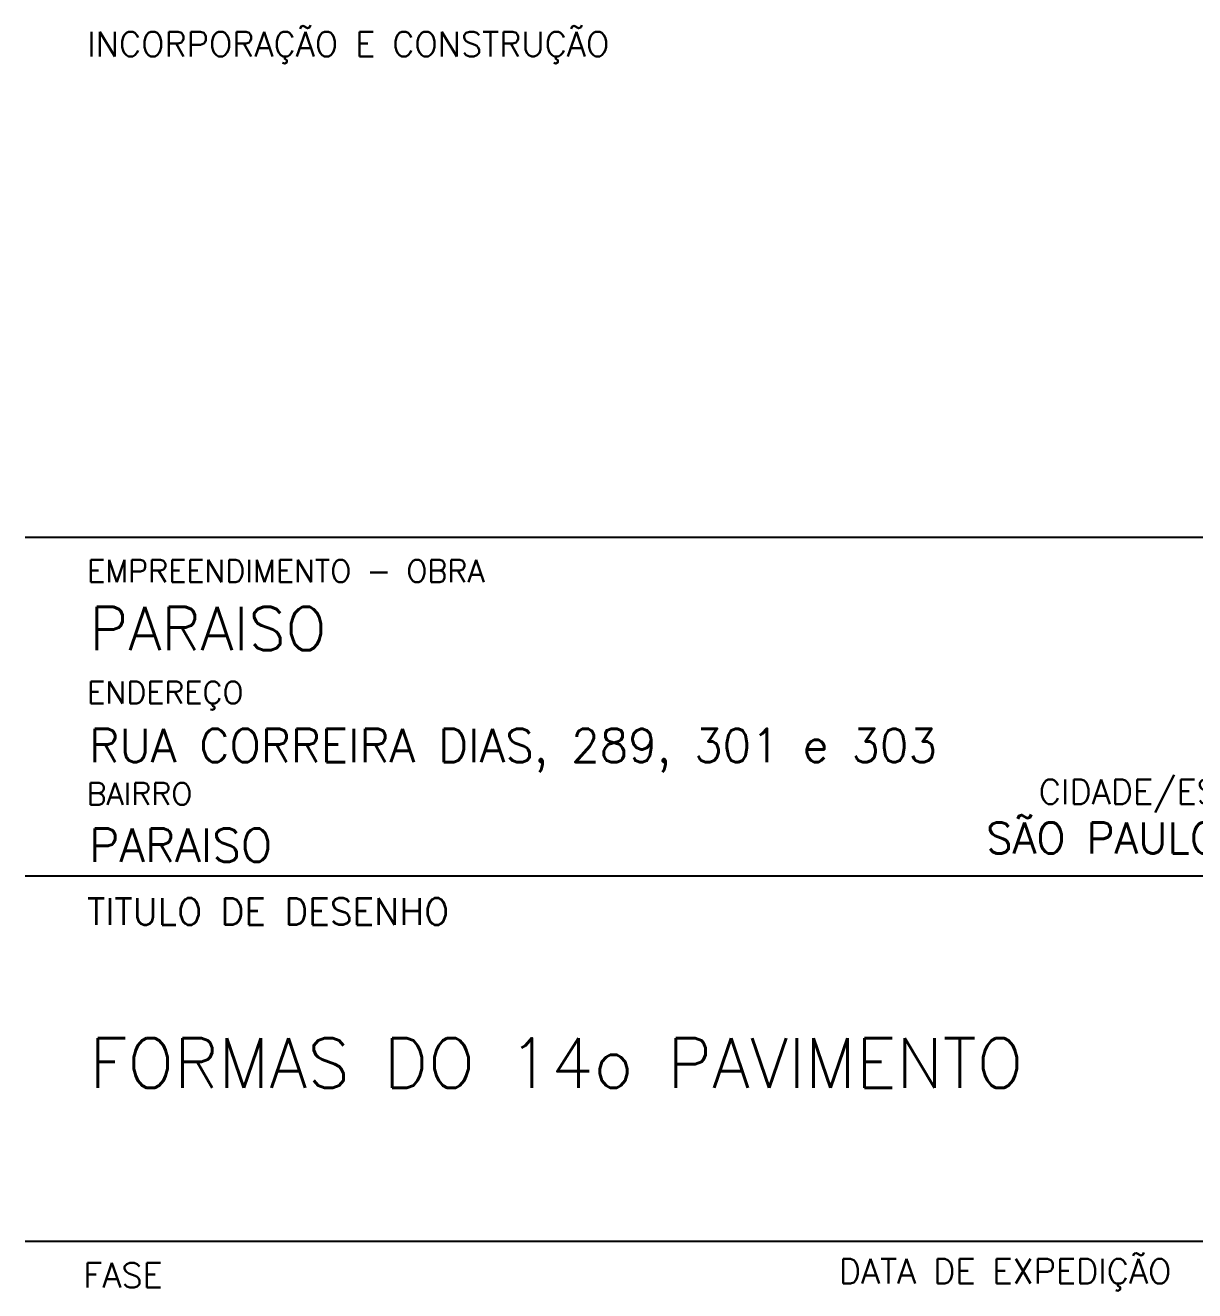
# Model space of a CAD drawing. Extents: x 1435 to 7619, y 830 to 3800.
# Drawn here: x 6685 to 7158, y 1371 to 1883 of the extents above; entities that cross this region are included whole.
import ezdxf

# ---------------------------------------------------------------- set-up
doc = ezdxf.new("R2010")
doc.units = 0
doc.header["$MEASUREMENT"] = 0
for name, color, linetype in [('1', 1, 'CONTINUOUS'), ('3', 3, 'CONTINUOUS'), ('4', 4, 'CONTINUOUS'), ('6', 6, 'CONTINUOUS')]:
    doc.layers.add(name, color=color, linetype=linetype)
doc.styles.get("Standard").update_dxf_attribs({"font": 'ROMANS.SHX'})

msp = doc.modelspace()

# ---------------------------------------------------------------- linework, layer by layer
at = {"layer": '1', "linetype": 'Continuous'}
for p, q in [((7568.808154, 1675.890892), (6684.576297, 1675.890892)), ((7568.808154, 1538.768548), (6684.576297, 1538.768548)), ((7568.808154, 1390.877468), (6684.576297, 1390.877468))]:
    msp.add_line(p, q, dxfattribs=at)

# ---------------------------------------------------------------- texts
at = {"layer": '3', "linetype": 'Continuous'}
for s, height, p in [('INCORPORAÇÃO E CONSTRUÇÃO', 9.9999, (6709.613474, 1870.526328)), ('EMPREENDIMENTO - OBRA', 8.99991, (6709.613474, 1657.786841)), ('ENDEREÇO', 8.99991, (6709.613474, 1608.624894)), ('CIDADE/ESTADO', 9.9999, (7094.701198, 1567.92)), ('BAIRRO', 8.99991, (6709.39012, 1567.607944)), ('TITULO DE DESENHO', 10.749893, (6709.613474, 1519.061664)), ('DATA DE EXPEDIÇÃO', 9.9999, (7013.808213, 1373.864315)), ('FASE', 9.9999, (6708.047468, 1372.273689))]:
    msp.add_text(s, height=height, dxfattribs=at).set_placement(p)
at = {"layer": '4', "linetype": 'Continuous'}
for s, height, p in [('RUA CORREIRA DIAS, 289, 301 e 303', 13.5, (6710.463101, 1584.936858)), ('SÃO PAULO - SP', 12.499875, (7073.376736, 1547.998397)), ('PARAISO', 13.5, (6710.463101, 1544.585788))]:
    msp.add_text(s, height=height, dxfattribs=at).set_placement(p)
at = {"layer": '6', "linetype": 'Continuous'}
for s, height, p in [('PARAISO', 17.5, (6710.463101, 1630.227236)), ('FORMAS DO 14o PAVIMENTO', 20, (6710.463101, 1453.162624))]:
    msp.add_text(s, height=height, dxfattribs=at).set_placement(p)

doc.saveas('drawing.dxf')
